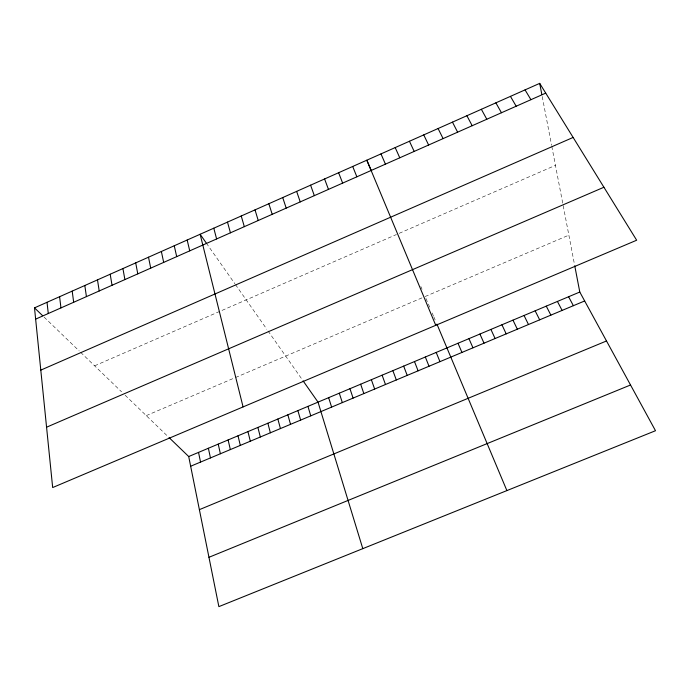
<?xml version="1.0" encoding="UTF-8"?>
<svg xmlns="http://www.w3.org/2000/svg" width="690" height="690" viewBox="0 0 690 690"><rect width="100%" height="100%" fill="white"/><g stroke="black" fill="none" stroke-linecap="round" stroke-linejoin="round"><path stroke-width="0.52" stroke-dasharray="3.45 2.59" d="M94.616 365.821L396.44 234.531M399.2 233.323L555.45 165.359M146.271 415.622L234.496 377.939M235.48 377.525L422.185 297.787M425.135 296.528L568.862 235.143M44.1 317.115L79.169 350.925M80.618 352.323L121.578 391.817M125.123 395.223L168.326 436.882M206.379 243.173L234.876 283.737M235.488 284.616L266.823 329.234M268.039 330.967L302.496 380.026M420.848 286.497L422.038 289.282M425.971 298.494L430.137 308.223M432.173 312.984L433.38 315.813M433.786 316.753L435.761 321.376M542.219 96.514L551.603 145.349M551.793 146.34L574.554 264.762"/><path stroke-width="1.03" d="M34.5 307.861L539.701 83.369L636.663 240.224L52.673 487.554L34.5 307.861L42.651 315.718M35.639 319.125L545.73 93.133M40.796 370.125L573.123 137.439M46.566 427.196L603.914 187.249M169.076 437.598L188.706 456.53L579.79 292.034L574.744 265.762M190.656 466.233L584.663 300.961M199.384 509.651L606.51 340.972M208.958 557.296L630.539 384.994M206.379 243.173L200.126 234.264L243.078 406.91M303.065 380.837L318.03 402.141L362.802 548.645M525.047 89.881L530.929 99.688M510.445 96.376L516.18 106.225M495.877 102.844L501.466 112.746M481.361 109.296L486.804 119.241M579.79 292.034L655.5 430.724L218.868 606.631L188.706 456.53M568.595 296.752L573.373 305.696M466.889 115.722L472.184 125.718M557.417 301.452L562.117 310.422M452.468 122.139L457.617 132.17M546.264 306.136L550.879 315.132M535.147 310.819L539.675 319.832M438.081 128.53L443.092 138.604M524.046 315.485L528.488 324.524M512.972 320.143L517.336 329.208M423.746 134.895L428.611 145.021M501.932 324.783L506.201 333.874M409.446 141.252L414.173 151.421M490.909 329.423L495.101 338.531M479.921 334.046L484.018 343.18M395.197 147.582L399.777 157.794M468.95 338.661L472.969 347.812M380.984 153.896L385.425 164.151M458.005 343.258L461.946 352.443M371.099 170.189L366.821 160.192L435.752 325.318M436.943 324.136L506.891 490.59M436.201 352.435L439.97 361.655M352.702 166.463L356.859 176.812M425.333 357.006L429.016 366.252M414.492 361.569L418.097 370.832M338.618 172.724L342.645 183.109M403.667 366.114L407.195 375.403M324.585 178.96L328.466 189.388M392.877 370.651L396.327 379.966M382.113 375.188L385.477 384.511M310.586 185.179L314.338 195.65M371.367 379.698L374.653 389.057M296.631 191.38L300.245 201.894M360.654 384.209L363.854 393.585M349.959 388.703L353.082 398.104M282.719 197.564L286.203 208.113M339.29 393.197L342.335 402.606M268.85 203.722L272.196 214.323M328.647 397.673L331.614 407.109M255.024 209.872L258.233 220.507M307.947 406.376L310.767 415.854M297.89 410.61L300.633 420.098M241.241 215.996L244.32 226.674M287.859 414.828L290.533 424.341M227.493 222.102L230.443 232.823M277.846 419.037L280.442 428.568M267.858 423.237L270.377 432.794M213.788 228.192L216.608 238.947M257.887 427.429L260.337 437.003M247.943 431.612L250.323 441.203M238.016 435.795L240.318 445.404M187.171 240.016L189.733 250.858M228.114 439.961L230.348 449.587M174.251 245.761L176.692 256.637M218.23 444.11L220.395 453.761M208.371 448.259L210.459 457.927M161.365 251.488L163.685 262.398M198.53 452.399L200.549 462.084M148.514 257.197L150.713 268.143M539.701 83.369L541.84 94.539M135.706 262.89L137.784 273.87M122.932 268.565L124.89 279.588M110.193 274.223L112.03 285.281M97.488 279.873L99.213 290.964M84.818 285.496L86.423 296.622M72.191 291.111L73.675 302.272M59.59 296.709L60.962 307.904M47.024 302.289L48.283 313.527"/></g></svg>
